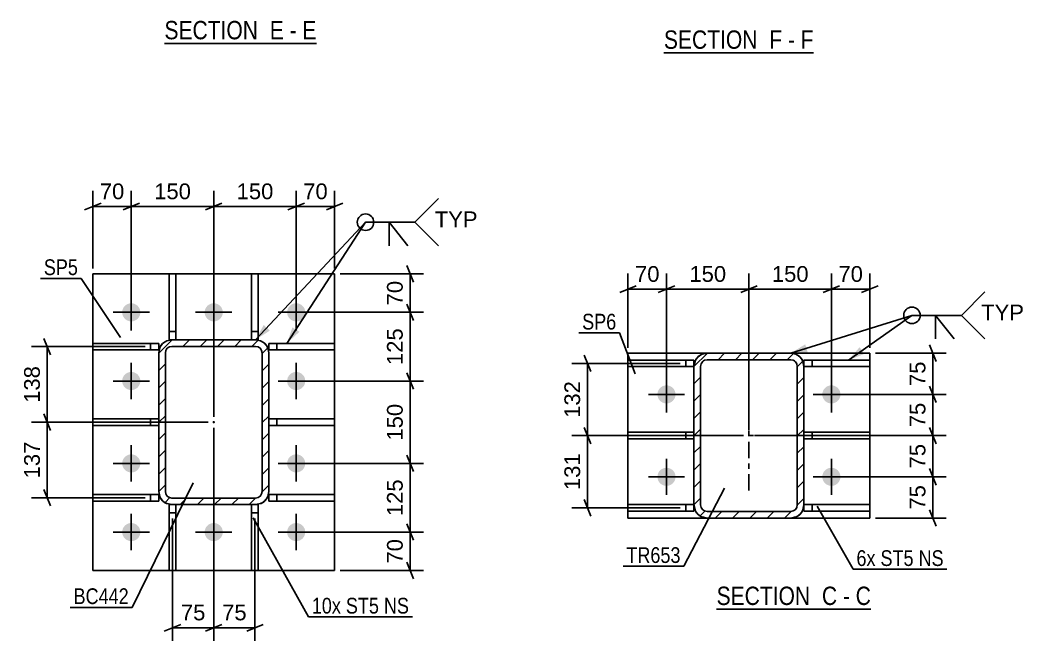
# Model space of a CAD drawing. Header units: millimetres. Extents: x 0 to 1189, y 0 to 841.
# Drawn here: x 480.3 to 662.9, y 259.9 to 372.9 of the extents above; entities that cross this region are included whole.
import ezdxf

# ---------------------------------------------------------------- set-up
doc = ezdxf.new("R2010")
doc.units = ezdxf.units.MM
doc.linetypes.add('DXK_LINE_DOT2', pattern=[3.9198, 1.9599, -1.9599])
doc.linetypes.add('DXK_LINE_DOT3', pattern=[5.9187, 2.979, -0.9799, 0.9799, -0.9799])
doc.styles.add('Arial', font='arial.ttf', dxfattribs={"height": 0.2})
doc.styles.add('Arial Narrow', font='ARIALN.TTF', dxfattribs={"height": 0.2})

# ---------------------------------------------------------------- blocks, each defined once
blk = doc.blocks.new('Unknown-348435271-18 - 16350')
at = {"color": 6, "linetype": 'Continuous'}
blk.add_line((597.43, 366.97), (624.64, 366.97), dxfattribs=at)
at = {"color": 0, "linetype": 'Continuous'}
for points in [[(615.54, 367.72), (615.54, 371.22), (597.43, 371.22), (597.43, 367.72)], [(618.93, 367.72), (618.93, 371.22), (616.59, 371.22), (616.59, 367.72)], [(621.25, 367.72), (621.25, 371.22), (619.98, 371.22), (619.98, 367.72)], [(624.64, 367.72), (624.64, 371.22), (622.3, 371.22), (622.3, 367.72)]]:
    blk.add_wipeout(points, dxfattribs=at)
at = {"color": 7, "linetype": 'Continuous', "style": 'Arial Narrow'}
for s, p in [('SECTION ', (597.43, 367.72)), ('F', (616.59, 367.72)), ('F', (622.3, 367.72)), ('-', (619.98, 367.72))]:
    blk.add_text(s, height=3.34, dxfattribs=at).set_placement(p)
blk = doc.blocks.new('Unknown-348435271-14 - 13870')
at = {"color": 6, "linetype": 'Continuous'}
blk.add_line((607.01, 265.73), (635.08, 265.73), dxfattribs=at)
at = {"color": 0, "linetype": 'Continuous'}
for points in [[(625.12, 266.48), (625.12, 269.98), (607.01, 269.98), (607.01, 266.48)], [(628.94, 266.48), (628.94, 269.98), (626.17, 269.98), (626.17, 266.48)], [(631.26, 266.48), (631.26, 269.98), (629.99, 269.98), (629.99, 266.48)], [(635.08, 266.48), (635.08, 269.98), (632.31, 269.98), (632.31, 266.48)]]:
    blk.add_wipeout(points, dxfattribs=at)
at = {"color": 7, "linetype": 'Continuous', "style": 'Arial Narrow'}
for s, p in [('SECTION ', (607.01, 266.48)), ('C', (626.17, 266.48)), ('C', (632.31, 266.48)), ('-', (629.99, 266.48))]:
    blk.add_text(s, height=3.34, dxfattribs=at).set_placement(p)
blk = doc.blocks.new('Unknown-348435271-15 - 16090')
at = {"color": 6, "linetype": 'Continuous'}
blk.add_line((506.57, 368.7), (534.22, 368.7), dxfattribs=at)
at = {"color": 0, "linetype": 'Continuous'}
for points in [[(524.68, 369.45), (524.68, 372.95), (506.57, 372.95), (506.57, 369.45)], [(528.29, 369.45), (528.29, 372.95), (525.73, 372.95), (525.73, 369.45)], [(530.61, 369.45), (530.61, 372.95), (529.34, 372.95), (529.34, 369.45)], [(534.22, 369.45), (534.22, 372.95), (531.66, 372.95), (531.66, 369.45)]]:
    blk.add_wipeout(points, dxfattribs=at)
at = {"color": 7, "linetype": 'Continuous', "style": 'Arial Narrow'}
for s, p in [('SECTION ', (506.57, 369.45)), ('E', (525.73, 369.45)), ('E', (531.66, 369.45)), ('-', (529.34, 369.45))]:
    blk.add_text(s, height=3.34, dxfattribs=at).set_placement(p)
blk = doc.blocks.new('Part-348435271-13446 - 13421')
at = {"color": 2, "linetype": 'Continuous'}
for p, q in [((493.53, 299.15), (493.53, 300.35)), ((493.53, 300.35), (505.53, 300.35)), ((493.53, 299.15), (505.53, 299.15))]:
    blk.add_line(p, q, dxfattribs=at)
at = {"color": 7, "linetype": 'DXK_LINE_DOT2'}
for p, q in [((504.03, 299.15), (504.03, 300.35)), ((505.53, 299.15), (505.53, 300.35))]:
    blk.add_line(p, q, dxfattribs=at)
blk = doc.blocks.new('Part-348435271-13422 - 13421')
at = {"linetype": 'Continuous'}
h = blk.add_hatch(dxfattribs=at)
h.set_pattern_fill('', scale=0.7, style=0, pattern_type=0)
h.set_pattern_definition([(45, (525.3484, 313.2636), (-1.57154, 1.57154), [])])
h.paths.add_polyline_path([(525.53, 312.35), (525.35, 313.26), (524.83, 314.04), (524.05, 314.56), (523.13, 314.75), (507.93, 314.75), (507.01, 314.56), (506.23, 314.04), (505.71, 313.26), (505.53, 312.35), (505.53, 287.15), (505.71, 286.23), (506.23, 285.45), (507.01, 284.93), (507.93, 284.75), (523.13, 284.75), (524.05, 284.93), (524.83, 285.45), (525.35, 286.23), (525.53, 287.15)])
h.paths.add_polyline_path([(524.24, 286.69), (523.98, 286.3), (523.59, 286.04), (523.13, 285.95), (507.93, 285.95), (507.47, 286.04), (507.08, 286.3), (506.82, 286.69), (506.73, 287.15), (506.73, 312.35), (506.82, 312.8), (507.08, 313.19), (507.47, 313.45), (507.93, 313.55), (523.13, 313.55), (523.59, 313.45), (523.98, 313.19), (524.24, 312.8), (524.33, 312.35), (524.33, 287.15)])
blk.add_hatch(color=246, dxfattribs=at).paths.add_polyline_path([(515.53, 299.65, -1), (515.53, 299.85, -1)])
at = {"color": 7, "linetype": 'DXK_LINE_DOT2'}
for p, q in [((507.01, 314.56), (507.93, 314.75)), ((523.13, 314.75), (507.93, 314.75)), ((523.13, 314.75), (524.05, 314.56)), ((505.53, 312.35), (505.71, 313.26)), ((505.53, 287.15), (505.53, 312.35)), ((506.82, 312.8), (506.73, 312.35)), ((506.73, 287.15), (506.73, 312.35)), ((507.93, 313.55), (507.47, 313.45)), ((507.93, 313.55), (523.13, 313.55)), ((523.59, 313.45), (523.13, 313.55)), ((524.33, 312.35), (524.24, 312.8)), ((524.33, 287.15), (524.33, 312.35)), ((525.35, 313.26), (525.53, 312.35)), ((525.53, 287.15), (525.53, 312.35)), ((505.71, 286.23), (505.53, 287.15)), ((506.73, 287.15), (506.82, 286.69)), ((524.24, 286.69), (524.33, 287.15)), ((525.53, 287.15), (525.35, 286.23)), ((507.93, 284.75), (507.01, 284.93)), ((507.47, 286.04), (507.93, 285.95)), ((507.93, 285.95), (523.13, 285.95)), ((523.13, 285.95), (523.59, 286.04)), ((524.05, 284.93), (523.13, 284.75)), ((523.13, 284.75), (507.93, 284.75))]:
    blk.add_line(p, q, dxfattribs=at)
at = {"color": 2, "linetype": 'Continuous'}
for p, q in [((507.93, 314.75), (507.01, 314.56)), ((507.93, 314.75), (523.13, 314.75)), ((524.05, 314.56), (523.13, 314.75)), ((505.71, 313.26), (505.53, 312.35)), ((505.53, 287.15), (505.53, 312.35)), ((506.73, 312.35), (506.82, 312.8)), ((506.73, 287.15), (506.73, 312.35)), ((507.47, 313.45), (507.93, 313.55)), ((507.93, 313.55), (523.13, 313.55)), ((523.13, 313.55), (523.59, 313.45)), ((524.24, 312.8), (524.33, 312.35)), ((524.33, 287.15), (524.33, 312.35)), ((525.53, 312.35), (525.35, 313.26)), ((525.53, 287.15), (525.53, 312.35)), ((505.53, 287.15), (505.71, 286.23)), ((506.82, 286.69), (506.73, 287.15)), ((524.33, 287.15), (524.24, 286.69)), ((525.35, 286.23), (525.53, 287.15)), ((507.01, 284.93), (507.93, 284.75)), ((507.93, 285.95), (507.47, 286.04)), ((507.93, 285.95), (523.13, 285.95)), ((523.59, 286.04), (523.13, 285.95)), ((523.13, 284.75), (524.05, 284.93)), ((507.93, 284.75), (523.13, 284.75))]:
    blk.add_line(p, q, dxfattribs=at)
at = {"color": 7, "linetype": 'DXK_LINE_DOT3'}
blk.add_line((515.53, 299.75), (515.53, 299.75), dxfattribs=at)
at = {"color": 246, "linetype": 'DXK_LINE_DOT2'}
blk.add_line((515.53, 299.75), (515.53, 299.75), dxfattribs=at)
at = {"color": 246, "linetype": 'Continuous'}
blk.add_circle((515.53, 299.75), 0.1, dxfattribs=at)
at = {"color": 7, "linetype": 'DXK_LINE_DOT2'}
for centre, radius, start, end in [((507.93, 312.35), 2.4, 112.5, 157.5), ((523.13, 312.35), 2.4, 22.5, 67.5), ((507.93, 312.35), 1.2, 112.5, 157.5), ((523.13, 312.35), 1.2, 22.5, 67.5), ((507.93, 287.15), 2.4, 202.5, 247.5), ((507.93, 287.15), 1.2, 202.5, 247.5), ((523.13, 287.15), 1.2, 292.5, 337.5), ((523.13, 287.15), 2.4, 292.5, 337.5)]:
    blk.add_arc(centre, radius, start, end, dxfattribs=at)
at = {"color": 2, "linetype": 'Continuous'}
for centre, radius, start, end in [((507.93, 312.35), 2.4, 112.5, 157.5), ((523.13, 312.35), 2.4, 22.5, 67.5), ((507.93, 312.35), 1.2, 112.5, 157.5), ((523.13, 312.35), 1.2, 22.5, 67.5), ((507.93, 287.15), 2.4, 202.5, 247.5), ((507.93, 287.15), 1.2, 202.5, 247.5), ((523.13, 287.15), 1.2, 292.5, 337.5), ((523.13, 287.15), 2.4, 292.5, 337.5)]:
    blk.add_arc(centre, radius, start, end, dxfattribs=at)
blk = doc.blocks.new('Part-348435271-13444 - 13421')
at = {"color": 2, "linetype": 'Continuous'}
for p, q in [((537.53, 314.1), (525.53, 314.1)), ((525.53, 312.9), (525.53, 314.1)), ((537.53, 314.1), (537.53, 312.9)), ((537.53, 312.9), (525.53, 312.9))]:
    blk.add_line(p, q, dxfattribs=at)
at = {"color": 7, "linetype": 'DXK_LINE_DOT2'}
blk.add_line((527.03, 312.9), (527.03, 314.1), dxfattribs=at)
blk = doc.blocks.new('Part-348435271-13436 - 13421')
at = {"color": 2, "linetype": 'Continuous'}
for p, q in [((493.53, 272.75), (493.53, 326.75)), ((493.53, 326.75), (537.53, 326.75)), ((537.53, 272.75), (537.53, 326.75)), ((493.53, 272.75), (537.53, 272.75))]:
    blk.add_line(p, q, dxfattribs=at)
blk = doc.blocks.new('Part-348435271-13443 - 13421')
at = {"color": 2, "linetype": 'Continuous'}
for p, q in [((537.53, 300.35), (525.53, 300.35)), ((537.53, 300.35), (537.53, 299.15)), ((537.53, 299.15), (525.53, 299.15))]:
    blk.add_line(p, q, dxfattribs=at)
at = {"color": 7, "linetype": 'DXK_LINE_DOT2'}
for p, q in [((525.53, 299.15), (525.53, 300.35)), ((527.03, 299.15), (527.03, 300.35))]:
    blk.add_line(p, q, dxfattribs=at)
blk = doc.blocks.new('Part-348435271-13445 - 13421')
at = {"color": 2, "linetype": 'Continuous'}
for p, q in [((537.53, 286.6), (525.53, 286.6)), ((525.53, 285.4), (525.53, 286.6)), ((537.53, 285.4), (525.53, 285.4)), ((537.53, 286.6), (537.53, 285.4))]:
    blk.add_line(p, q, dxfattribs=at)
at = {"color": 7, "linetype": 'DXK_LINE_DOT2'}
blk.add_line((527.03, 285.4), (527.03, 286.6), dxfattribs=at)
blk = doc.blocks.new('Part-348435271-13447 - 13421')
at = {"color": 2, "linetype": 'Continuous'}
for p, q in [((493.53, 312.9), (493.53, 314.1)), ((493.53, 314.1), (505.53, 314.1)), ((505.53, 312.9), (505.53, 314.1)), ((493.53, 312.9), (505.53, 312.9))]:
    blk.add_line(p, q, dxfattribs=at)
at = {"color": 7, "linetype": 'DXK_LINE_DOT2'}
blk.add_line((504.03, 312.9), (504.03, 314.1), dxfattribs=at)
blk = doc.blocks.new('Part-348435271-13448 - 13421')
at = {"color": 2, "linetype": 'Continuous'}
for p, q in [((493.53, 285.4), (493.53, 286.6)), ((493.53, 286.6), (505.53, 286.6)), ((493.53, 285.4), (505.53, 285.4)), ((505.53, 285.4), (505.53, 286.6))]:
    blk.add_line(p, q, dxfattribs=at)
at = {"color": 7, "linetype": 'DXK_LINE_DOT2'}
blk.add_line((504.03, 285.4), (504.03, 286.6), dxfattribs=at)
blk = doc.blocks.new('Part-348435271-13449 - 13421')
at = {"color": 2, "linetype": 'Continuous'}
for p, q in [((507.43, 272.75), (507.43, 284.75)), ((507.43, 284.75), (507.93, 284.75)), ((508.63, 284.75), (508.63, 272.75)), ((508.63, 272.75), (507.43, 272.75))]:
    blk.add_line(p, q, dxfattribs=at)
at = {"color": 7, "linetype": 'DXK_LINE_DOT2'}
for p, q in [((507.43, 283.25), (508.63, 283.25)), ((507.93, 284.75), (508.63, 284.75))]:
    blk.add_line(p, q, dxfattribs=at)
blk = doc.blocks.new('Part-348435271-13450 - 13421')
at = {"color": 2, "linetype": 'Continuous'}
for p, q in [((522.43, 272.75), (522.43, 284.75)), ((523.63, 284.75), (523.13, 284.75)), ((523.63, 284.75), (523.63, 272.75)), ((523.63, 272.75), (522.43, 272.75))]:
    blk.add_line(p, q, dxfattribs=at)
at = {"color": 7, "linetype": 'DXK_LINE_DOT2'}
for p, q in [((523.13, 284.75), (522.43, 284.75)), ((522.43, 283.25), (523.63, 283.25))]:
    blk.add_line(p, q, dxfattribs=at)
blk = doc.blocks.new('Part-348435271-13451 - 13421')
at = {"color": 2, "linetype": 'Continuous'}
for p, q in [((507.43, 314.75), (507.43, 326.75)), ((507.43, 326.75), (508.63, 326.75)), ((508.63, 314.75), (508.63, 326.75)), ((507.43, 314.75), (507.93, 314.75))]:
    blk.add_line(p, q, dxfattribs=at)
at = {"color": 7, "linetype": 'DXK_LINE_DOT2'}
for p, q in [((507.43, 316.25), (508.63, 316.25)), ((507.93, 314.75), (508.63, 314.75))]:
    blk.add_line(p, q, dxfattribs=at)
blk = doc.blocks.new('Part-348435271-13452 - 13421')
at = {"color": 2, "linetype": 'Continuous'}
for p, q in [((522.43, 314.75), (522.43, 326.75)), ((522.43, 326.75), (523.63, 326.75)), ((523.63, 326.75), (523.63, 314.75)), ((523.63, 314.75), (523.13, 314.75))]:
    blk.add_line(p, q, dxfattribs=at)
at = {"color": 7, "linetype": 'DXK_LINE_DOT2'}
for p, q in [((522.43, 316.25), (523.63, 316.25)), ((523.13, 314.75), (522.43, 314.75))]:
    blk.add_line(p, q, dxfattribs=at)
blk = doc.blocks.new('Bolt-348435271-13501 - 13421')
at = {"linetype": 'Continuous'}
for points in [[(498.88, 319.75, -1), (502.18, 319.75, -1)], [(513.88, 319.75, -1), (517.18, 319.75, -1)], [(528.88, 319.75, -1), (532.18, 319.75, -1)], [(498.88, 307.25, -1), (502.18, 307.25, -1)], [(528.88, 307.25, -1), (532.18, 307.25, -1)], [(498.88, 292.25, -1), (502.18, 292.25, -1)], [(528.88, 292.25, -1), (532.18, 292.25, -1)], [(498.88, 279.75, -1), (502.18, 279.75, -1)], [(513.88, 279.75, -1), (517.18, 279.75, -1)], [(528.88, 279.75, -1), (532.18, 279.75, -1)]]:
    blk.add_hatch(color=1, dxfattribs=at).paths.add_polyline_path(points)
at = {"color": 1, "linetype": 'Continuous'}
for p, q in [((500.53, 316.45), (500.53, 323.05)), ((515.53, 316.45), (515.53, 323.05)), ((530.53, 316.45), (530.53, 323.05)), ((497.23, 319.75), (503.83, 319.75)), ((512.23, 319.75), (518.83, 319.75)), ((527.23, 319.75), (533.83, 319.75)), ((500.53, 303.95), (500.53, 310.55)), ((530.53, 303.95), (530.53, 310.55)), ((497.23, 307.25), (503.83, 307.25)), ((527.23, 307.25), (533.83, 307.25)), ((500.53, 288.95), (500.53, 295.55)), ((530.53, 288.95), (530.53, 295.55)), ((497.23, 292.25), (503.83, 292.25)), ((527.23, 292.25), (533.83, 292.25)), ((500.53, 276.45), (500.53, 283.05)), ((515.53, 276.45), (515.53, 283.05)), ((530.53, 276.45), (530.53, 283.05)), ((497.23, 279.75), (503.83, 279.75)), ((512.23, 279.75), (518.83, 279.75)), ((527.23, 279.75), (533.83, 279.75))]:
    blk.add_line(p, q, dxfattribs=at)
blk = doc.blocks.new('Part-348435271-13888 - 13870')
at = {"color": 2, "linetype": 'Continuous'}
for p, q in [((634.89, 284.76), (622.89, 284.76)), ((622.89, 283.56), (622.89, 284.71)), ((634.89, 283.56), (622.89, 283.56)), ((634.89, 284.76), (634.89, 283.56))]:
    blk.add_line(p, q, dxfattribs=at)
at = {"color": 7, "linetype": 'DXK_LINE_DOT2'}
for p, q in [((622.89, 284.71), (622.89, 284.76)), ((622.89, 284.76), (622.89, 284.71)), ((624.39, 283.56), (624.39, 284.76))]:
    blk.add_line(p, q, dxfattribs=at)
blk = doc.blocks.new('Part-348435271-13884 - 13870')
at = {"color": 2, "linetype": 'Continuous'}
for p, q in [((605.29, 312.31), (590.89, 312.31)), ((590.89, 312.31), (590.89, 282.31)), ((634.89, 312.31), (620.49, 312.31)), ((634.89, 312.31), (634.89, 282.31)), ((590.89, 282.31), (605.29, 282.31)), ((634.89, 282.31), (620.49, 282.31))]:
    blk.add_line(p, q, dxfattribs=at)
at = {"color": 7, "linetype": 'DXK_LINE_DOT2'}
for p, q in [((620.49, 312.31), (605.29, 312.31)), ((620.49, 282.31), (605.29, 282.31))]:
    blk.add_line(p, q, dxfattribs=at)
blk = doc.blocks.new('Part-348435271-13886 - 13870')
at = {"color": 2, "linetype": 'Continuous'}
for p, q in [((634.89, 297.91), (622.89, 297.91)), ((634.89, 297.91), (634.89, 296.71)), ((634.89, 296.71), (622.89, 296.71))]:
    blk.add_line(p, q, dxfattribs=at)
at = {"color": 7, "linetype": 'DXK_LINE_DOT2'}
for p, q in [((622.89, 297.91), (622.89, 296.71)), ((624.39, 296.71), (624.39, 297.91))]:
    blk.add_line(p, q, dxfattribs=at)
blk = doc.blocks.new('Part-348435271-13887 - 13870')
at = {"color": 2, "linetype": 'Continuous'}
for p, q in [((634.89, 311.06), (622.89, 311.06)), ((622.89, 311.06), (622.89, 309.91)), ((634.89, 311.06), (634.89, 309.86)), ((634.89, 309.86), (622.89, 309.86))]:
    blk.add_line(p, q, dxfattribs=at)
at = {"color": 7, "linetype": 'DXK_LINE_DOT2'}
for p, q in [((624.39, 309.86), (624.39, 311.06)), ((622.89, 309.91), (622.89, 309.86))]:
    blk.add_line(p, q, dxfattribs=at)
blk = doc.blocks.new('Part-348435271-13889 - 13870')
at = {"color": 2, "linetype": 'Continuous'}
for p, q in [((590.89, 296.71), (590.89, 297.91)), ((590.89, 297.91), (602.89, 297.91)), ((590.89, 296.71), (602.89, 296.71))]:
    blk.add_line(p, q, dxfattribs=at)
at = {"color": 7, "linetype": 'DXK_LINE_DOT2'}
for p, q in [((601.39, 296.71), (601.39, 297.91)), ((602.89, 297.91), (602.89, 296.71))]:
    blk.add_line(p, q, dxfattribs=at)
blk = doc.blocks.new('Part-348435271-13890 - 13870')
at = {"color": 2, "linetype": 'Continuous'}
for p, q in [((590.89, 309.86), (590.89, 311.06)), ((590.89, 311.06), (602.89, 311.06)), ((602.89, 311.06), (602.89, 309.91)), ((590.89, 309.86), (602.89, 309.86))]:
    blk.add_line(p, q, dxfattribs=at)
at = {"color": 7, "linetype": 'DXK_LINE_DOT2'}
for p, q in [((601.39, 309.86), (601.39, 311.06)), ((602.89, 309.91), (602.89, 309.86))]:
    blk.add_line(p, q, dxfattribs=at)
blk = doc.blocks.new('Part-348435271-13891 - 13870')
at = {"color": 2, "linetype": 'Continuous'}
for p, q in [((590.89, 283.56), (590.89, 284.76)), ((590.89, 284.76), (602.89, 284.76)), ((590.89, 283.56), (602.89, 283.56)), ((602.89, 283.56), (602.89, 284.71))]:
    blk.add_line(p, q, dxfattribs=at)
at = {"color": 7, "linetype": 'DXK_LINE_DOT2'}
for p, q in [((601.39, 283.56), (601.39, 284.76)), ((602.89, 284.71), (602.89, 284.76)), ((602.89, 284.76), (602.89, 284.71))]:
    blk.add_line(p, q, dxfattribs=at)
blk = doc.blocks.new('Part-348435271-13925 - 13870')
at = {"linetype": 'Continuous'}
h = blk.add_hatch(dxfattribs=at)
h.set_pattern_fill('', scale=0.7, style=0, pattern_type=0)
h.set_pattern_definition([(45, (622.7107, 310.8325), (-1.57154, 1.57154), [])])
h.paths.add_polyline_path([(622.89, 309.91), (622.71, 310.83), (622.19, 311.61), (621.41, 312.13), (620.49, 312.31), (605.29, 312.31), (604.37, 312.13), (603.6, 311.61), (603.08, 310.83), (602.89, 309.91), (602.89, 284.71), (603.08, 283.8), (603.6, 283.02), (604.37, 282.5), (605.29, 282.31), (620.49, 282.31), (621.41, 282.5), (622.19, 283.02), (622.71, 283.8), (622.89, 284.71)])
h.paths.add_polyline_path([(621.6, 284.25), (621.34, 283.87), (620.95, 283.61), (620.49, 283.51), (605.29, 283.51), (604.83, 283.61), (604.44, 283.87), (604.18, 284.25), (604.09, 284.71), (604.09, 309.91), (604.18, 310.37), (604.44, 310.76), (604.83, 311.02), (605.29, 311.11), (620.49, 311.11), (620.95, 311.02), (621.34, 310.76), (621.6, 310.37), (621.69, 309.91), (621.69, 284.71)])
at = {"color": 7, "linetype": 'DXK_LINE_DOT2'}
for p, q in [((604.37, 312.13), (605.29, 312.31)), ((605.29, 312.31), (620.49, 312.31)), ((620.49, 312.31), (621.41, 312.13)), ((602.89, 309.91), (603.08, 310.83)), ((605.29, 311.11), (604.83, 311.02)), ((605.29, 311.11), (620.49, 311.11)), ((620.95, 311.02), (620.49, 311.11)), ((622.71, 310.83), (622.89, 309.91)), ((602.89, 309.91), (602.89, 284.71)), ((604.18, 310.37), (604.09, 309.91)), ((604.09, 284.71), (604.09, 309.91)), ((621.69, 309.91), (621.6, 310.37)), ((621.69, 284.71), (621.69, 309.91)), ((622.89, 309.91), (622.89, 284.71)), ((603.08, 283.8), (602.89, 284.71)), ((604.09, 284.71), (604.18, 284.25)), ((604.83, 283.61), (605.29, 283.51)), ((605.29, 283.51), (620.49, 283.51)), ((620.49, 283.51), (620.95, 283.61)), ((621.6, 284.25), (621.69, 284.71)), ((622.89, 284.71), (622.71, 283.8)), ((605.29, 282.31), (604.37, 282.5)), ((605.29, 282.31), (620.49, 282.31)), ((621.41, 282.5), (620.49, 282.31))]:
    blk.add_line(p, q, dxfattribs=at)
at = {"color": 2, "linetype": 'Continuous'}
for p, q in [((605.29, 312.31), (604.37, 312.13)), ((605.29, 312.31), (620.49, 312.31)), ((621.41, 312.13), (620.49, 312.31)), ((603.08, 310.83), (602.89, 309.91)), ((604.83, 311.02), (605.29, 311.11)), ((605.29, 311.11), (620.49, 311.11)), ((620.49, 311.11), (620.95, 311.02)), ((622.89, 309.91), (622.71, 310.83)), ((602.89, 284.71), (602.89, 309.91)), ((604.09, 309.91), (604.18, 310.37)), ((604.09, 284.71), (604.09, 309.91)), ((621.6, 310.37), (621.69, 309.91)), ((621.69, 284.71), (621.69, 309.91)), ((622.89, 284.71), (622.89, 309.91)), ((602.89, 284.71), (603.08, 283.8)), ((604.18, 284.25), (604.09, 284.71)), ((605.29, 283.51), (604.83, 283.61)), ((605.29, 283.51), (620.49, 283.51)), ((620.95, 283.61), (620.49, 283.51)), ((621.69, 284.71), (621.6, 284.25)), ((622.71, 283.8), (622.89, 284.71)), ((604.37, 282.5), (605.29, 282.31)), ((605.29, 282.31), (620.49, 282.31)), ((620.49, 282.31), (621.41, 282.5))]:
    blk.add_line(p, q, dxfattribs=at)
at = {"color": 7, "linetype": 'DXK_LINE_DOT3'}
for p, q in [((612.89, 287.31), (612.89, 307.31)), ((602.89, 297.31), (622.89, 297.31))]:
    blk.add_line(p, q, dxfattribs=at)
at = {"color": 7, "linetype": 'DXK_LINE_DOT2'}
for centre, radius, start, end in [((605.29, 309.91), 2.4, 112.5, 157.5), ((605.29, 309.91), 1.2, 112.5, 157.5), ((620.49, 309.91), 1.2, 22.5, 67.5), ((620.49, 309.91), 2.4, 22.5, 67.5), ((605.29, 284.71), 2.4, 202.5, 247.5), ((605.29, 284.71), 1.2, 202.5, 247.5), ((620.49, 284.71), 1.2, 292.5, 337.5), ((620.49, 284.71), 2.4, 292.5, 337.5)]:
    blk.add_arc(centre, radius, start, end, dxfattribs=at)
at = {"color": 2, "linetype": 'Continuous'}
for centre, radius, start, end in [((605.29, 309.91), 2.4, 112.5, 157.5), ((605.29, 309.91), 1.2, 112.5, 157.5), ((620.49, 309.91), 1.2, 22.5, 67.5), ((620.49, 309.91), 2.4, 22.5, 67.5), ((605.29, 284.71), 2.4, 202.5, 247.5), ((605.29, 284.71), 1.2, 202.5, 247.5), ((620.49, 284.71), 1.2, 292.5, 337.5), ((620.49, 284.71), 2.4, 292.5, 337.5)]:
    blk.add_arc(centre, radius, start, end, dxfattribs=at)
blk = doc.blocks.new('Bolt-348435271-13949 - 13870')
at = {"linetype": 'Continuous'}
for points in [[(596.24, 304.81, -1), (599.54, 304.81, -1)], [(626.24, 304.81, -1), (629.54, 304.81, -1)], [(596.24, 289.81, -1), (599.54, 289.81, -1)], [(626.24, 289.81, -1), (629.54, 289.81, -1)]]:
    blk.add_hatch(color=1, dxfattribs=at).paths.add_polyline_path(points)
at = {"color": 1, "linetype": 'Continuous'}
for p, q in [((597.89, 301.51), (597.89, 308.11)), ((627.89, 301.51), (627.89, 308.11)), ((594.59, 304.81), (601.19, 304.81)), ((624.59, 304.81), (631.19, 304.81)), ((597.89, 286.51), (597.89, 293.11)), ((627.89, 286.51), (627.89, 293.11)), ((594.59, 289.81), (601.19, 289.81)), ((624.59, 289.81), (631.19, 289.81))]:
    blk.add_line(p, q, dxfattribs=at)
blk = doc.blocks.new('StraightDimension-348435271-24492 - 13421')
at = {"color": 7, "linetype": 'Continuous'}
for p, q in [((551.86, 305.75), (550.66, 308.75)), ((531.53, 307.25), (553.66, 307.25)), ((551.26, 292.25), (551.26, 307.25)), ((531.53, 292.25), (553.66, 292.25)), ((550.66, 293.75), (551.86, 290.75))]:
    blk.add_line(p, q, dxfattribs=at)
at = {"color": 0}
blk.add_wipeout([(550.51, 303.68), (546.31, 303.68), (546.31, 295.81), (550.51, 295.81)], dxfattribs=at)
at = {"color": 3, "style": 'Arial'}
blk.add_text('150', height=2.865, rotation=90.0002, dxfattribs=at).set_placement((549.91, 296.41))
blk = doc.blocks.new('StraightDimension-348435271-17241 - 13421')
at = {"color": 7, "linetype": 'Continuous'}
for p, q in [((530.53, 320.75), (530.53, 341.84)), ((537.53, 327.75), (537.53, 341.84)), ((529.03, 338.39), (532.03, 339.59)), ((530.53, 338.99), (537.53, 338.99)), ((539.03, 339.59), (536.03, 338.39))]:
    blk.add_line(p, q, dxfattribs=at)
at = {"color": 0}
blk.add_wipeout([(536.85, 339.74), (536.85, 343.94), (531.21, 343.94), (531.21, 339.74)], dxfattribs=at)
at = {"color": 3, "style": 'Arial'}
blk.add_text('70', height=2.865, dxfattribs=at).set_placement((531.81, 340.34))
blk = doc.blocks.new('StraightDimension-348435271-17242 - 13421')
at = {"color": 7, "linetype": 'Continuous'}
for p, q in [((515.53, 300.75), (515.53, 341.84)), ((530.53, 320.75), (530.53, 341.84)), ((517.03, 339.59), (514.03, 338.39)), ((515.53, 338.99), (530.53, 338.99)), ((529.03, 338.39), (532.03, 339.59))]:
    blk.add_line(p, q, dxfattribs=at)
at = {"color": 0}
blk.add_wipeout([(526.97, 339.74), (526.97, 343.94), (519.1, 343.94), (519.1, 339.74)], dxfattribs=at)
at = {"color": 3, "style": 'Arial'}
blk.add_text('150', height=2.865, dxfattribs=at).set_placement((519.7, 340.34))
blk = doc.blocks.new('StraightDimension-348435271-17243 - 13421')
at = {"color": 7, "linetype": 'Continuous'}
for p, q in [((500.53, 320.75), (500.53, 341.84)), ((515.53, 300.75), (515.53, 341.84)), ((502.03, 339.59), (499.03, 338.39)), ((500.53, 338.99), (515.53, 338.99)), ((514.03, 338.39), (517.03, 339.59))]:
    blk.add_line(p, q, dxfattribs=at)
at = {"color": 0}
blk.add_wipeout([(511.97, 339.74), (511.97, 343.94), (504.1, 343.94), (504.1, 339.74)], dxfattribs=at)
at = {"color": 3, "style": 'Arial'}
blk.add_text('150', height=2.865, dxfattribs=at).set_placement((504.7, 340.34))
blk = doc.blocks.new('StraightDimension-348435271-17308 - 13421')
at = {"color": 7, "linetype": 'Continuous'}
for p, q in [((485.85, 312), (484.65, 315)), ((503.03, 313.5), (482.4, 313.5)), ((485.25, 299.75), (485.25, 313.5)), ((514.53, 299.75), (482.4, 299.75)), ((484.65, 301.25), (485.85, 298.25))]:
    blk.add_line(p, q, dxfattribs=at)
at = {"color": 0}
blk.add_wipeout([(484.5, 310.56), (480.3, 310.56), (480.3, 302.68), (484.5, 302.68)], dxfattribs=at)
at = {"color": 3, "style": 'Arial'}
blk.add_text('138', height=2.865, rotation=90.0002, dxfattribs=at).set_placement((483.9, 303.28))
blk = doc.blocks.new('StraightDimension-348435271-17244 - 13421')
at = {"color": 7, "linetype": 'Continuous'}
for p, q in [((493.53, 327.75), (493.53, 341.84)), ((500.53, 320.75), (500.53, 341.84)), ((492.03, 338.39), (495.03, 339.59)), ((493.53, 338.99), (500.53, 338.99)), ((502.03, 339.59), (499.03, 338.39))]:
    blk.add_line(p, q, dxfattribs=at)
at = {"color": 0}
blk.add_wipeout([(499.85, 339.74), (499.85, 343.94), (494.21, 343.94), (494.21, 339.74)], dxfattribs=at)
at = {"color": 3, "style": 'Arial'}
blk.add_text('70', height=2.865, dxfattribs=at).set_placement((494.81, 340.34))
blk = doc.blocks.new('StraightDimension-348435271-17288 - 13421')
at = {"color": 7, "linetype": 'Continuous'}
for p, q in [((515.53, 298.75), (515.53, 259.94)), ((523.03, 282.25), (523.03, 259.94)), ((514.03, 261.74), (517.03, 262.94)), ((515.53, 262.34), (523.03, 262.34)), ((524.53, 262.94), (521.53, 261.74))]:
    blk.add_line(p, q, dxfattribs=at)
at = {"color": 0}
blk.add_wipeout([(522.1, 263.09), (522.1, 267.29), (516.46, 267.29), (516.46, 263.09)], dxfattribs=at)
at = {"color": 3, "style": 'Arial'}
blk.add_text('75', height=2.865, dxfattribs=at).set_placement((517.06, 263.69))
blk = doc.blocks.new('StraightDimension-348435271-17289 - 13421')
at = {"color": 7, "linetype": 'Continuous'}
for p, q in [((515.53, 298.75), (515.53, 259.94)), ((508.03, 282.25), (508.03, 259.94)), ((506.53, 261.74), (509.53, 262.94)), ((508.03, 262.34), (515.53, 262.34)), ((517.03, 262.94), (514.03, 261.74))]:
    blk.add_line(p, q, dxfattribs=at)
at = {"color": 0}
blk.add_wipeout([(514.6, 263.09), (514.6, 267.29), (508.96, 267.29), (508.96, 263.09)], dxfattribs=at)
at = {"color": 3, "style": 'Arial'}
blk.add_text('75', height=2.865, dxfattribs=at).set_placement((509.56, 263.69))
blk = doc.blocks.new('StraightDimension-348435271-17309 - 13421')
at = {"color": 7, "linetype": 'Continuous'}
for p, q in [((514.53, 299.75), (482.4, 299.75)), ((485.85, 298.25), (484.65, 301.25)), ((485.25, 286), (485.25, 299.75)), ((484.65, 287.5), (485.85, 284.5)), ((503.03, 286), (482.4, 286))]:
    blk.add_line(p, q, dxfattribs=at)
at = {"color": 0}
blk.add_wipeout([(484.5, 296.81), (480.3, 296.81), (480.3, 288.93), (484.5, 288.93)], dxfattribs=at)
at = {"color": 3, "style": 'Arial'}
blk.add_text('137', height=2.865, rotation=90.0002, dxfattribs=at).set_placement((483.9, 289.53))
blk = doc.blocks.new('StraightDimension-348435271-17328 - 13421')
at = {"color": 7, "linetype": 'Continuous'}
for p, q in [((550.66, 328.25), (551.86, 325.25)), ((538.53, 326.75), (553.66, 326.75)), ((551.26, 319.75), (551.26, 326.75)), ((531.53, 319.75), (553.66, 319.75)), ((551.86, 318.25), (550.66, 321.25))]:
    blk.add_line(p, q, dxfattribs=at)
at = {"color": 0}
blk.add_wipeout([(550.51, 326.07), (546.31, 326.07), (546.31, 320.42), (550.51, 320.42)], dxfattribs=at)
at = {"color": 3, "style": 'Arial'}
blk.add_text('70', height=2.865, rotation=90.0002, dxfattribs=at).set_placement((549.91, 321.02))
blk = doc.blocks.new('StraightDimension-348435271-17332 - 13421')
at = {"color": 7, "linetype": 'Continuous'}
for p, q in [((550.66, 281.25), (551.86, 278.25)), ((531.53, 279.75), (553.66, 279.75)), ((551.26, 272.75), (551.26, 279.75)), ((551.86, 271.25), (550.66, 274.25)), ((538.53, 272.75), (553.66, 272.75))]:
    blk.add_line(p, q, dxfattribs=at)
at = {"color": 0}
blk.add_wipeout([(550.51, 279.07), (546.31, 279.07), (546.31, 273.42), (550.51, 273.42)], dxfattribs=at)
at = {"color": 3, "style": 'Arial'}
blk.add_text('70', height=2.865, rotation=90.0002, dxfattribs=at).set_placement((549.91, 274.02))
blk = doc.blocks.new('StraightDimension-348435271-24490 - 13421')
at = {"color": 7, "linetype": 'Continuous'}
for p, q in [((531.53, 292.25), (553.66, 292.25)), ((550.66, 293.75), (551.86, 290.75)), ((551.26, 279.75), (551.26, 292.25)), ((551.86, 278.25), (550.66, 281.25)), ((531.53, 279.75), (553.66, 279.75))]:
    blk.add_line(p, q, dxfattribs=at)
at = {"color": 0}
blk.add_wipeout([(550.51, 289.93), (546.31, 289.93), (546.31, 282.06), (550.51, 282.06)], dxfattribs=at)
at = {"color": 3, "style": 'Arial'}
blk.add_text('125', height=2.865, rotation=90.0002, dxfattribs=at).set_placement((549.91, 282.66))
blk = doc.blocks.new('StraightDimension-348435271-24494 - 13421')
at = {"color": 7, "linetype": 'Continuous'}
for p, q in [((531.53, 319.75), (553.66, 319.75)), ((551.86, 318.25), (550.66, 321.25)), ((551.26, 307.25), (551.26, 319.75)), ((550.66, 308.75), (551.86, 305.75)), ((531.53, 307.25), (553.66, 307.25))]:
    blk.add_line(p, q, dxfattribs=at)
at = {"color": 0}
blk.add_wipeout([(550.51, 317.43), (546.31, 317.43), (546.31, 309.56), (550.51, 309.56)], dxfattribs=at)
at = {"color": 3, "style": 'Arial'}
blk.add_text('125', height=2.865, rotation=90.0002, dxfattribs=at).set_placement((549.91, 310.16))
blk = doc.blocks.new('StraightDimension-348435271-17604 - 13870')
at = {"color": 7, "linetype": 'Continuous'}
for p, q in [((600.39, 310.46), (580.68, 310.46)), ((584.13, 308.96), (582.93, 311.96)), ((583.53, 297.31), (583.53, 310.46)), ((582.93, 298.81), (584.13, 295.81)), ((611.89, 297.31), (580.68, 297.31))]:
    blk.add_line(p, q, dxfattribs=at)
at = {"color": 0}
blk.add_wipeout([(582.78, 307.82), (578.58, 307.82), (578.58, 299.95), (582.78, 299.95)], dxfattribs=at)
at = {"color": 3, "style": 'Arial'}
blk.add_text('132', height=2.865, rotation=90.0002, dxfattribs=at).set_placement((582.18, 300.55))
blk = doc.blocks.new('StraightDimension-348435271-17605 - 13870')
at = {"color": 7, "linetype": 'Continuous'}
for p, q in [((584.13, 295.81), (582.93, 298.81)), ((611.89, 297.31), (580.68, 297.31)), ((583.53, 284.16), (583.53, 297.31)), ((582.93, 285.66), (584.13, 282.66)), ((600.39, 284.16), (580.68, 284.16))]:
    blk.add_line(p, q, dxfattribs=at)
at = {"color": 0}
blk.add_wipeout([(582.78, 294.67), (578.58, 294.67), (578.58, 286.8), (582.78, 286.8)], dxfattribs=at)
at = {"color": 3, "style": 'Arial'}
blk.add_text('131', height=2.865, rotation=90.0002, dxfattribs=at).set_placement((582.18, 287.4))
blk = doc.blocks.new('StraightDimension-348435271-17510 - 13870')
at = {"color": 7, "linetype": 'Continuous'}
for p, q in [((627.89, 305.81), (627.89, 326.8)), ((634.89, 313.31), (634.89, 326.8)), ((626.39, 323.35), (629.39, 324.55)), ((627.89, 323.95), (634.89, 323.95)), ((636.39, 324.55), (633.39, 323.35))]:
    blk.add_line(p, q, dxfattribs=at)
at = {"color": 0}
blk.add_wipeout([(634.22, 324.7), (634.22, 328.9), (628.57, 328.9), (628.57, 324.7)], dxfattribs=at)
at = {"color": 3, "style": 'Arial'}
blk.add_text('70', height=2.865, dxfattribs=at).set_placement((629.17, 325.3))
blk = doc.blocks.new('StraightDimension-348435271-17512 - 13870')
at = {"color": 7, "linetype": 'Continuous'}
for p, q in [((597.89, 305.81), (597.89, 326.8)), ((612.89, 298.31), (612.89, 326.8)), ((599.39, 324.55), (596.39, 323.35)), ((597.89, 323.95), (612.89, 323.95)), ((611.39, 323.35), (614.39, 324.55))]:
    blk.add_line(p, q, dxfattribs=at)
at = {"color": 0}
blk.add_wipeout([(609.33, 324.7), (609.33, 328.9), (601.46, 328.9), (601.46, 324.7)], dxfattribs=at)
at = {"color": 3, "style": 'Arial'}
blk.add_text('150', height=2.865, dxfattribs=at).set_placement((602.06, 325.3))
blk = doc.blocks.new('StraightDimension-348435271-17511 - 13870')
at = {"color": 7, "linetype": 'Continuous'}
for p, q in [((612.89, 298.31), (612.89, 326.8)), ((627.89, 305.81), (627.89, 326.8)), ((614.39, 324.55), (611.39, 323.35)), ((612.89, 323.95), (627.89, 323.95)), ((626.39, 323.35), (629.39, 324.55))]:
    blk.add_line(p, q, dxfattribs=at)
at = {"color": 0}
blk.add_wipeout([(624.33, 324.7), (624.33, 328.9), (616.46, 328.9), (616.46, 324.7)], dxfattribs=at)
at = {"color": 3, "style": 'Arial'}
blk.add_text('150', height=2.865, dxfattribs=at).set_placement((617.06, 325.3))
blk = doc.blocks.new('StraightDimension-348435271-17513 - 13870')
at = {"color": 7, "linetype": 'Continuous'}
for p, q in [((590.89, 313.31), (590.89, 326.8)), ((597.89, 305.81), (597.89, 326.8)), ((589.39, 323.35), (592.39, 324.55)), ((590.89, 323.95), (597.89, 323.95)), ((599.39, 324.55), (596.39, 323.35))]:
    blk.add_line(p, q, dxfattribs=at)
at = {"color": 0}
blk.add_wipeout([(597.22, 324.7), (597.22, 328.9), (591.57, 328.9), (591.57, 324.7)], dxfattribs=at)
at = {"color": 3, "style": 'Arial'}
blk.add_text('70', height=2.865, dxfattribs=at).set_placement((592.17, 325.3))
blk = doc.blocks.new('StraightDimension-348435271-17557 - 13870')
at = {"color": 7, "linetype": 'Continuous'}
for p, q in [((635.89, 312.31), (648.74, 312.31)), ((645.74, 313.81), (646.94, 310.81)), ((646.34, 304.81), (646.34, 312.31)), ((646.94, 303.31), (645.74, 306.31)), ((628.89, 304.81), (648.74, 304.81))]:
    blk.add_line(p, q, dxfattribs=at)
at = {"color": 0}
blk.add_wipeout([(645.59, 311.39), (641.39, 311.39), (641.39, 305.74), (645.59, 305.74)], dxfattribs=at)
at = {"color": 3, "style": 'Arial'}
blk.add_text('75', height=2.865, rotation=90.0002, dxfattribs=at).set_placement((644.99, 306.34))
blk = doc.blocks.new('StraightDimension-348435271-17558 - 13870')
at = {"color": 7, "linetype": 'Continuous'}
for p, q in [((645.74, 306.31), (646.94, 303.31)), ((628.89, 304.81), (648.74, 304.81)), ((646.34, 297.31), (646.34, 304.81)), ((646.94, 295.81), (645.74, 298.81)), ((613.89, 297.31), (648.74, 297.31))]:
    blk.add_line(p, q, dxfattribs=at)
at = {"color": 0}
blk.add_wipeout([(645.59, 303.89), (641.39, 303.89), (641.39, 298.24), (645.59, 298.24)], dxfattribs=at)
at = {"color": 3, "style": 'Arial'}
blk.add_text('75', height=2.865, rotation=90.0002, dxfattribs=at).set_placement((644.99, 298.84))
blk = doc.blocks.new('StraightDimension-348435271-17559 - 13870')
at = {"color": 7, "linetype": 'Continuous'}
for p, q in [((645.74, 298.81), (646.94, 295.81)), ((613.89, 297.31), (648.74, 297.31)), ((646.34, 289.81), (646.34, 297.31)), ((646.94, 288.31), (645.74, 291.31)), ((628.89, 289.81), (648.74, 289.81))]:
    blk.add_line(p, q, dxfattribs=at)
at = {"color": 0}
blk.add_wipeout([(645.59, 296.39), (641.39, 296.39), (641.39, 290.74), (645.59, 290.74)], dxfattribs=at)
at = {"color": 3, "style": 'Arial'}
blk.add_text('75', height=2.865, rotation=90.0002, dxfattribs=at).set_placement((644.99, 291.34))
blk = doc.blocks.new('StraightDimension-348435271-17560 - 13870')
at = {"color": 7, "linetype": 'Continuous'}
for p, q in [((645.74, 291.31), (646.94, 288.31)), ((628.89, 289.81), (648.74, 289.81)), ((646.34, 282.31), (646.34, 289.81)), ((646.94, 280.81), (645.74, 283.81)), ((635.89, 282.31), (648.74, 282.31))]:
    blk.add_line(p, q, dxfattribs=at)
at = {"color": 0}
blk.add_wipeout([(645.59, 288.89), (641.39, 288.89), (641.39, 283.24), (645.59, 283.24)], dxfattribs=at)
at = {"color": 3, "style": 'Arial'}
blk.add_text('75', height=2.865, rotation=90.0002, dxfattribs=at).set_placement((644.99, 283.84))
blk = doc.blocks.new('Mark-348435271-17354 - 13421')
at = {"color": 0}
blk.add_wipeout([(500.08, 266.65), (500.08, 269.65), (490.03, 269.65), (490.03, 266.65)], dxfattribs=at)
blk.add_wipeout([(500.08, 266.65), (500.08, 269.65), (490.03, 269.65), (490.03, 266.65)], dxfattribs=at)
at = {"color": 30, "linetype": 'Continuous'}
for p in [(511.81, 288.71), (489.43, 266.05)]:
    blk.add_line(p, (500.68, 266.05), dxfattribs=at)
at = {"color": 3, "style": 'Arial Narrow'}
blk.add_text('BC442', height=2.863, dxfattribs=at).set_placement((490.03, 266.65))
blk = doc.blocks.new('Mark-348435271-17421 - 13421')
at = {"color": 0}
blk.add_wipeout([(490.83, 326.53), (490.83, 329.53), (484.62, 329.53), (484.62, 326.53)], dxfattribs=at)
blk.add_wipeout([(490.83, 326.53), (490.83, 329.53), (484.62, 329.53), (484.62, 326.53)], dxfattribs=at)
at = {"color": 30, "linetype": 'Continuous'}
for p in [(484.02, 325.93), (498.58, 315.18)]:
    blk.add_line(p, (491.43, 325.93), dxfattribs=at)
at = {"color": 3, "style": 'Arial Narrow'}
blk.add_text('SP5', height=2.863, dxfattribs=at).set_placement((484.62, 326.53))
blk = doc.blocks.new('MarkSet-348435271-17399 - 13421')
at = {"color": 0}
blk.add_wipeout([(538.67, 264.92), (538.67, 267.92), (533.37, 267.92), (533.37, 264.92)], dxfattribs=at)
blk.add_wipeout([(538.67, 264.92), (538.67, 267.92), (533.37, 267.92), (533.37, 264.92)], dxfattribs=at)
at = {"color": 30, "linetype": 'Continuous'}
blk.add_line((522.7, 282.32), (532.77, 264.32), dxfattribs=at)
at = {"color": 3, "style": 'Arial Narrow'}
blk.add_text('10x', height=2.863, dxfattribs=at).set_placement((533.37, 264.92))
at = {"color": 0}
blk.add_wipeout([(545.59, 264.92), (545.59, 267.92), (539.57, 267.92), (539.57, 264.92)], dxfattribs=at)
blk.add_wipeout([(545.59, 264.92), (545.59, 267.92), (539.57, 267.92), (539.57, 264.92)], dxfattribs=at)
at = {"color": 3, "style": 'Arial Narrow'}
blk.add_text('ST5', height=2.863, dxfattribs=at).set_placement((539.57, 264.92))
at = {"color": 0}
blk.add_wipeout([(551.06, 264.92), (551.06, 267.92), (546.49, 267.92), (546.49, 264.92)], dxfattribs=at)
blk.add_wipeout([(551.06, 264.92), (551.06, 267.92), (546.49, 267.92), (546.49, 264.92)], dxfattribs=at)
at = {"color": 30, "linetype": 'Continuous'}
blk.add_line((532.77, 264.32), (551.66, 264.32), dxfattribs=at)
at = {"color": 3, "style": 'Arial Narrow'}
blk.add_text('NS', height=2.863, dxfattribs=at).set_placement((546.49, 264.92))
blk = doc.blocks.new('WeldMark-348435271-17458 - 13421')
at = {"linetype": 'Continuous'}
for points in [[(525.73, 316.42), (523.13, 314.75), (524.63, 317.45)], [(531.11, 316.21), (528.85, 314.1), (529.85, 317.02)]]:
    blk.add_hatch(color=30, dxfattribs=at).paths.add_polyline_path(points)
at = {"color": 30, "linetype": 'Continuous'}
for p, q in [((523.13, 314.75), (543.14, 336.15)), ((528.85, 314.1), (543.14, 336.15)), ((543.14, 336.15), (552.14, 336.15))]:
    blk.add_line(p, q, dxfattribs=at)
at = {"color": 3, "linetype": 'Continuous'}
for q in [(550.85, 331.87), (547.42, 331.87)]:
    blk.add_line((547.42, 336.15), q, dxfattribs=at)
for start, end in [(90, 270), (270, 90)]:
    blk.add_arc((543.14, 336.15), 1.5, start, end, dxfattribs=at)
at = {"color": 0, "linetype": 'Continuous'}
blk.add_wipeout([(563.51, 335.25), (563.51, 338.25), (555.74, 338.25), (555.74, 335.25)], dxfattribs=at)
blk.add_wipeout([(563.51, 335.25), (563.51, 338.25), (555.74, 338.25), (555.74, 335.25)], dxfattribs=at)
at = {"color": 3, "linetype": 'Continuous'}
for q in [(556.42, 340.44), (556.42, 331.87)]:
    blk.add_line((552.14, 336.15), q, dxfattribs=at)
at = {"color": 3, "linetype": 'Continuous', "style": 'Arial'}
blk.add_text('TYP', height=2.865, dxfattribs=at).set_placement((555.74, 335.25))
blk = doc.blocks.new('MarkSet-348435271-17653 - 13870')
at = {"color": 0}
blk.add_wipeout([(635.92, 273.58), (635.92, 276.58), (632.45, 276.58), (632.45, 273.58)], dxfattribs=at)
blk.add_wipeout([(635.92, 273.58), (635.92, 276.58), (632.45, 276.58), (632.45, 273.58)], dxfattribs=at)
at = {"color": 30, "linetype": 'Continuous'}
blk.add_line((625.32, 284.49), (631.85, 272.98), dxfattribs=at)
at = {"color": 3, "style": 'Arial Narrow'}
blk.add_text('6x', height=2.863, dxfattribs=at).set_placement((632.45, 273.58))
at = {"color": 0}
blk.add_wipeout([(642.85, 273.58), (642.85, 276.58), (636.82, 276.58), (636.82, 273.58)], dxfattribs=at)
blk.add_wipeout([(642.85, 273.58), (642.85, 276.58), (636.82, 276.58), (636.82, 273.58)], dxfattribs=at)
at = {"color": 3, "style": 'Arial Narrow'}
blk.add_text('ST5', height=2.863, dxfattribs=at).set_placement((636.82, 273.58))
at = {"color": 0}
blk.add_wipeout([(648.31, 273.58), (648.31, 276.58), (643.75, 276.58), (643.75, 273.58)], dxfattribs=at)
blk.add_wipeout([(648.31, 273.58), (648.31, 276.58), (643.75, 276.58), (643.75, 273.58)], dxfattribs=at)
at = {"color": 30, "linetype": 'Continuous'}
blk.add_line((631.85, 272.98), (648.91, 272.98), dxfattribs=at)
at = {"color": 3, "style": 'Arial Narrow'}
blk.add_text('NS', height=2.863, dxfattribs=at).set_placement((643.75, 273.58))
blk = doc.blocks.new('Mark-348435271-17640 - 13870')
at = {"color": 0}
blk.add_wipeout([(600.46, 274.13), (600.46, 277.13), (590.59, 277.13), (590.59, 274.13)], dxfattribs=at)
blk.add_wipeout([(600.46, 274.13), (600.46, 277.13), (590.59, 277.13), (590.59, 274.13)], dxfattribs=at)
at = {"color": 30, "linetype": 'Continuous'}
for p in [(608.44, 287.76), (589.99, 273.53)]:
    blk.add_line(p, (601.06, 273.53), dxfattribs=at)
at = {"color": 3, "style": 'Arial Narrow'}
blk.add_text('TR653', height=2.863, dxfattribs=at).set_placement((590.59, 274.13))
blk = doc.blocks.new('Mark-348435271-17690 - 13870')
at = {"color": 0}
blk.add_wipeout([(588.76, 316.62), (588.76, 319.62), (582.55, 319.62), (582.55, 316.62)], dxfattribs=at)
blk.add_wipeout([(588.76, 316.62), (588.76, 319.62), (582.55, 319.62), (582.55, 316.62)], dxfattribs=at)
at = {"color": 30, "linetype": 'Continuous'}
for p in [(581.95, 316.02), (592.17, 308.57)]:
    blk.add_line(p, (589.36, 316.02), dxfattribs=at)
at = {"color": 3, "style": 'Arial Narrow'}
blk.add_text('SP6', height=2.863, dxfattribs=at).set_placement((582.55, 316.62))
blk = doc.blocks.new('WeldMark-348435271-17745 - 13870')
at = {"linetype": 'Continuous'}
for points in [[(623.58, 312.49), (620.49, 312.31), (623.13, 313.92)], [(633.89, 312.18), (631, 311.06), (633.02, 313.4)]]:
    blk.add_hatch(color=30, dxfattribs=at).paths.add_polyline_path(points)
at = {"color": 30, "linetype": 'Continuous'}
for p, q in [((620.49, 312.31), (642.54, 319.19)), ((631, 311.06), (642.54, 319.19)), ((642.54, 319.19), (651.54, 319.19))]:
    blk.add_line(p, q, dxfattribs=at)
at = {"color": 3, "linetype": 'Continuous'}
for q in [(650.25, 314.9), (646.82, 314.9)]:
    blk.add_line((646.82, 319.19), q, dxfattribs=at)
for start, end in [(90, 270), (270, 90)]:
    blk.add_arc((642.54, 319.19), 1.5, start, end, dxfattribs=at)
at = {"color": 0, "linetype": 'Continuous'}
blk.add_wipeout([(662.91, 318.29), (662.91, 321.29), (655.14, 321.29), (655.14, 318.29)], dxfattribs=at)
blk.add_wipeout([(662.91, 318.29), (662.91, 321.29), (655.14, 321.29), (655.14, 318.29)], dxfattribs=at)
at = {"color": 3, "linetype": 'Continuous'}
for q in [(655.82, 323.48), (655.82, 314.9)]:
    blk.add_line((651.54, 319.19), q, dxfattribs=at)
at = {"color": 3, "linetype": 'Continuous', "style": 'Arial'}
blk.add_text('TYP', height=2.865, dxfattribs=at).set_placement((655.14, 318.29))

msp = doc.modelspace()

# ---------------------------------------------------------------- block references
for name in ['Unknown-348435271-15 - 16090', 'Unknown-348435271-18 - 16350', 'Part-348435271-13436 - 13421', 'Part-348435271-13451 - 13421', 'Part-348435271-13452 - 13421', 'Bolt-348435271-13501 - 13421', 'Part-348435271-13447 - 13421', 'Part-348435271-13422 - 13421', 'Part-348435271-13444 - 13421', 'Part-348435271-13884 - 13870', 'Part-348435271-13925 - 13870', 'Part-348435271-13890 - 13870', 'Part-348435271-13887 - 13870', 'Bolt-348435271-13949 - 13870', 'Part-348435271-13446 - 13421', 'Part-348435271-13443 - 13421', 'Part-348435271-13889 - 13870', 'Part-348435271-13886 - 13870', 'Part-348435271-13448 - 13421', 'Part-348435271-13445 - 13421', 'Part-348435271-13449 - 13421', 'Part-348435271-13450 - 13421', 'Part-348435271-13891 - 13870', 'Part-348435271-13888 - 13870', 'Unknown-348435271-14 - 13870']:
    msp.add_blockref(name, (0, 0))

# ---------------------------------------------------------------- next in the draw order: block references
for name in ['StraightDimension-348435271-17241 - 13421', 'StraightDimension-348435271-17510 - 13870', 'StraightDimension-348435271-17604 - 13870', 'StraightDimension-348435271-24492 - 13421', 'StraightDimension-348435271-17332 - 13421']:
    msp.add_blockref(name, (0, 0))

# ---------------------------------------------------------------- next in the draw order: block references
for name in ['StraightDimension-348435271-17242 - 13421', 'StraightDimension-348435271-17605 - 13870', 'StraightDimension-348435271-24490 - 13421']:
    msp.add_blockref(name, (0, 0))

# ---------------------------------------------------------------- next in the draw order: block references
for name in ['StraightDimension-348435271-17243 - 13421', 'StraightDimension-348435271-17512 - 13870', 'StraightDimension-348435271-17328 - 13421', 'Mark-348435271-17640 - 13870']:
    msp.add_blockref(name, (0, 0))

# ---------------------------------------------------------------- next in the draw order: block references
for name in ['StraightDimension-348435271-17244 - 13421', 'StraightDimension-348435271-17513 - 13870', 'StraightDimension-348435271-17511 - 13870', 'StraightDimension-348435271-24494 - 13421', 'StraightDimension-348435271-17308 - 13421']:
    msp.add_blockref(name, (0, 0))

# ---------------------------------------------------------------- next in the draw order: block references
for name in ['WeldMark-348435271-17458 - 13421', 'Mark-348435271-17421 - 13421', 'Mark-348435271-17690 - 13870', 'StraightDimension-348435271-17557 - 13870', 'StraightDimension-348435271-17288 - 13421']:
    msp.add_blockref(name, (0, 0))

# ---------------------------------------------------------------- next in the draw order: block references
for name in ['WeldMark-348435271-17745 - 13870', 'StraightDimension-348435271-17558 - 13870', 'StraightDimension-348435271-17289 - 13421', 'MarkSet-348435271-17399 - 13421']:
    msp.add_blockref(name, (0, 0))

# ---------------------------------------------------------------- next in the draw order: block references
for name in ['StraightDimension-348435271-17309 - 13421', 'StraightDimension-348435271-17559 - 13870']:
    msp.add_blockref(name, (0, 0))

# ---------------------------------------------------------------- next in the draw order: block references
for name in ['StraightDimension-348435271-17560 - 13870', 'Mark-348435271-17354 - 13421']:
    msp.add_blockref(name, (0, 0))

# ---------------------------------------------------------------- next in the draw order: block references
msp.add_blockref('MarkSet-348435271-17653 - 13870', (0, 0))

doc.saveas('drawing.dxf')
